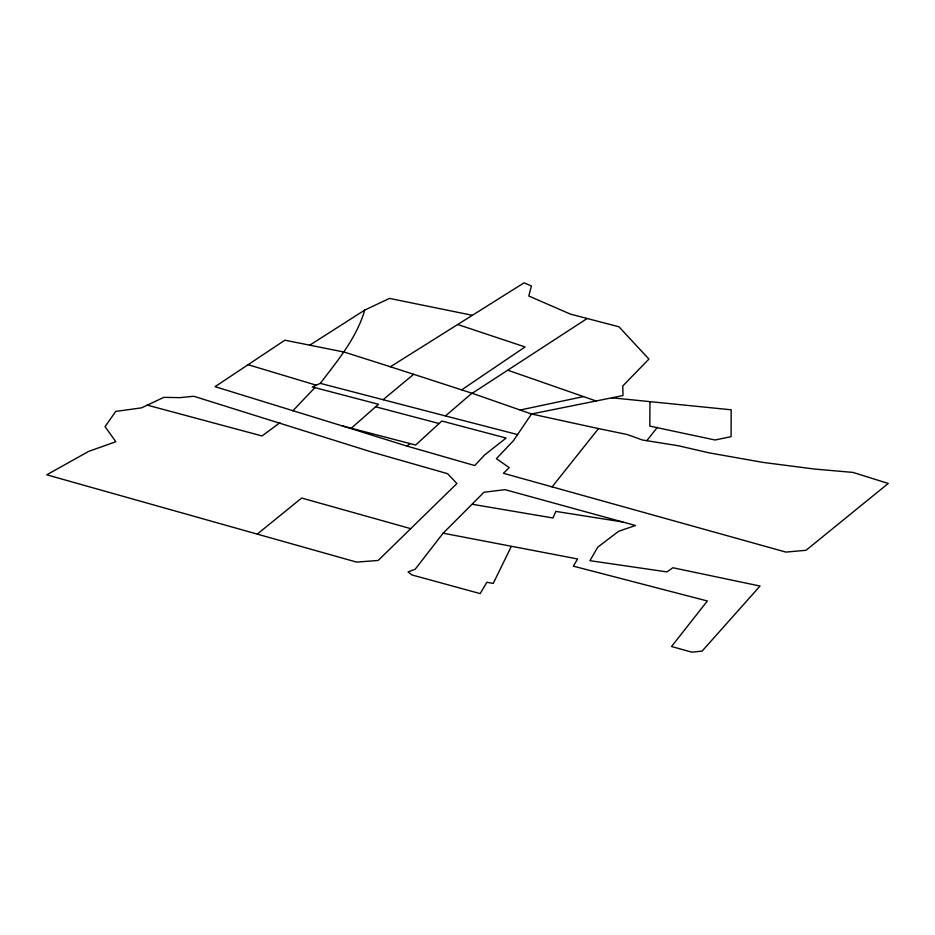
<?xml version="1.0" encoding="UTF-8"?>
<svg xmlns="http://www.w3.org/2000/svg" width="935" height="935" viewBox="0 0 935 935"><rect width="100%" height="100%" fill="white"/><g stroke="black" fill="none" stroke-linecap="round" stroke-linejoin="round"><path stroke-width="1.4" d="M649.965 401.688L649.802 426.115L715.088 439.999L731.088 436.657L731.182 409.799L611.852 397.807M472.339 315.294L389.486 298.405L364.732 310.081C356.527 338.201 337.675 360.559 320.284 383.362L312.325 386.961L378.488 404.282L351.256 428.242M511.188 546.671L493.248 583.44L486.854 582.283L480.158 593.596L412.019 574.978L408.046 571.951L415.152 569.263L443.143 533.195L483.979 492.254L505.064 489.659L635.484 525.505L618.643 531.267L597.745 547.174L589.915 560.684L666.935 571.893L672.884 567.744L760.026 586.046L702.103 651.111L691.842 652.163L671.552 646.506L707.363 600.983L573.319 566.142L577.62 558.966L443.143 533.195M552.059 486.925L598.517 428.581L627.163 434.506L642.345 439.976L678.378 445.761L709.338 452.902L763.018 462.404L814.665 469.066L853.059 472.42L888.25 483.453L806.017 550.294L785.926 552.094L503.427 473.285L509.236 467.629L496.392 458.676L513.549 440.56L531.501 413.995L622.99 395.563L622.792 385.956L648.937 359.087L618.947 326.794L570.443 314.125L528.801 296.009L531.396 285.958L524.067 282.837L390.386 366.765L344.325 352.098L284.883 340.2L215.085 386.669L341.766 425.764L415.654 445.048L441.846 421.019L506.104 438.048L484.657 454.924L474.723 465.56L406.935 446.077L342.526 425.963M646.775 440.689L657.41 427.318M292.83 410.851L314.885 387.628M410.722 528.649L378.219 560.439L356.632 562.11L46.75 474.805L88.615 451.406L115.823 441.752L105.059 426.629L115.706 411.435L141.617 407.835L163.824 397.352L179.976 397.644L193.779 396.265L371.394 451.932L447.62 473.683L456.911 483.535L410.722 528.649L301.678 498.039L257.324 534.06M320.284 383.362L445.516 415.946L470.55 394.371L587.168 318.496M383.151 399.654L413.656 374.304M406.935 446.077L410.068 443.587M279.951 422.69L262.034 435.955L147.216 405.112M461.645 389.86L525.073 346.955L457.683 324.503M309.766 345.179L364.732 310.081M520.152 410.021L583.498 396.592M622.885 521.999L555.822 511.398L552.994 517.99L472.409 504.304M598.517 428.581L531.501 413.995L472.374 393.343L390.386 366.765M445.516 415.946L517.593 434.576M375.648 406.783L439.099 423.532M248.067 364.708L316.252 385.185M507.974 370.26L596.086 400.986"/></g></svg>
